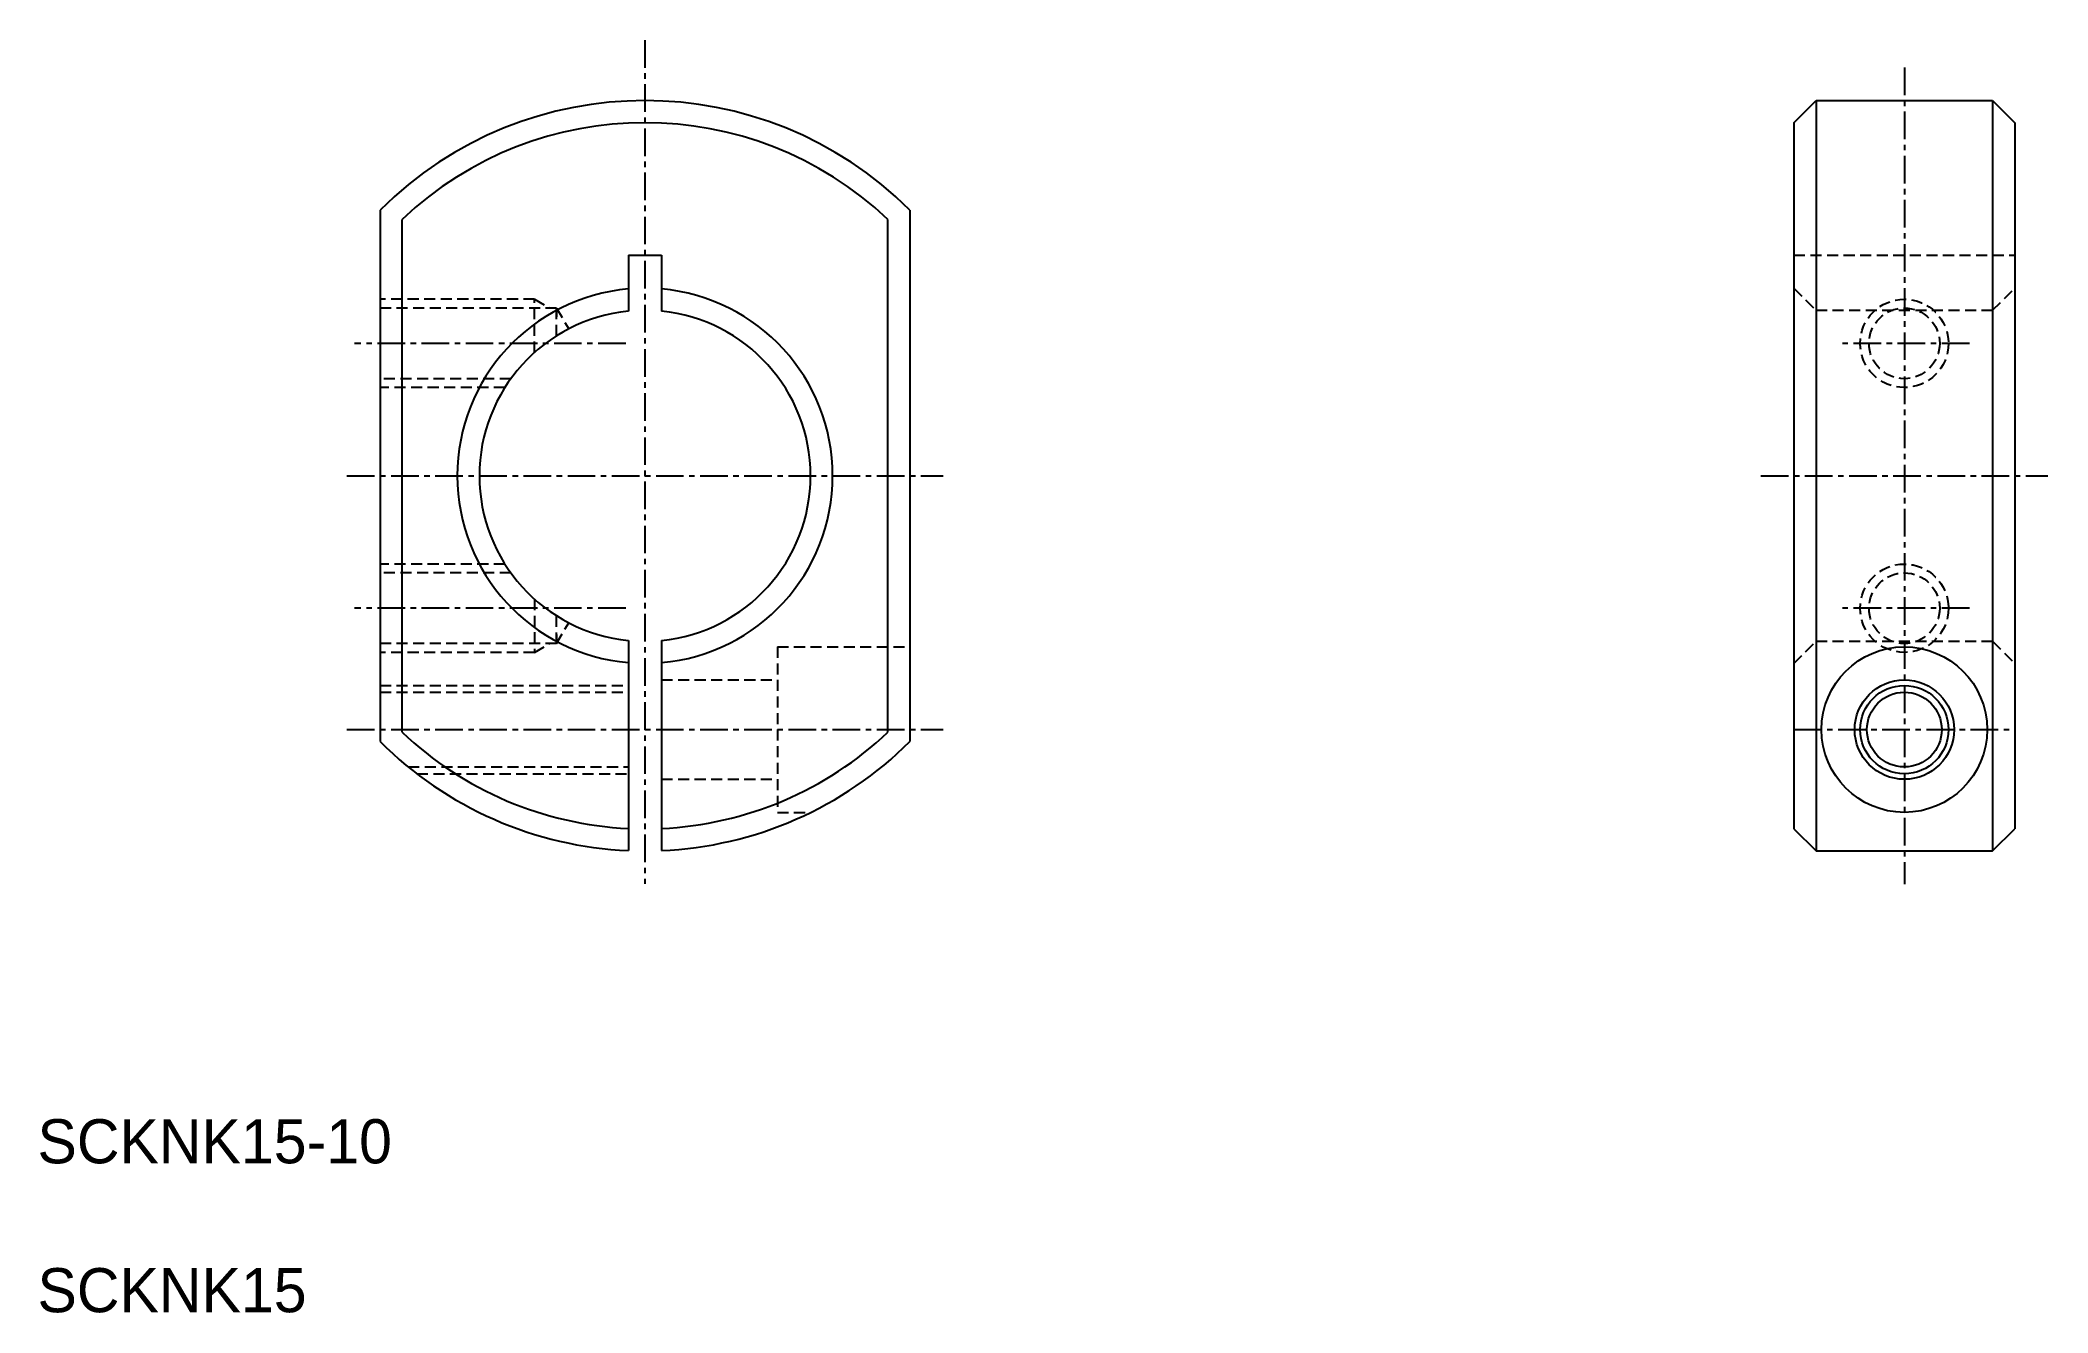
# Model space of a CAD drawing. Extents: x 65 to 156, y 79.2 to 136.9.
import ezdxf

# ---------------------------------------------------------------- set-up
doc = ezdxf.new("R2010")
doc.units = 0
doc.linetypes.add('CENTER', pattern=[2, 1.25, -0.25, 0.25, -0.25])
doc.linetypes.add('DASHED', pattern=[0.75, 0.5, -0.25])
doc.layers.get('0').update_dxf_attribs({"linetype": 'CONTINUOUS'})
doc.layers.add('CENTER', color=1, linetype='CENTER')

msp = doc.modelspace()

# ---------------------------------------------------------------- linework, layer by layer
at = {"color": 7, "linetype": 'CONTINUOUS'}
for p, q in [((144.461, 133.126), (145.461, 134.126)), ((145.461, 134.126), (153.461, 134.126)), ((145.461, 134.126), (145.461, 100.126)), ((153.461, 134.126), (153.461, 100.126)), ((153.461, 134.126), (154.461, 133.126)), ((144.461, 133.126), (144.461, 101.126)), ((154.461, 133.126), (154.461, 101.126)), ((80.419, 129.167), (80.419, 105.084)), ((104.419, 129.167), (104.419, 105.084)), ((81.419, 105.507), (81.419, 128.745)), ((103.419, 105.507), (103.419, 128.745)), ((91.669, 127.126), (93.169, 127.126)), ((91.669, 127.126), (91.669, 124.588)), ((93.169, 127.126), (93.169, 124.588)), ((91.669, 109.663), (91.669, 100.142)), ((93.169, 109.663), (93.169, 100.142)), ((144.461, 101.126), (145.461, 100.126)), ((153.461, 100.126), (154.461, 101.126)), ((145.461, 100.126), (153.461, 100.126))]:
    msp.add_line(p, q, dxfattribs=at)
at = {"color": 3, "linetype": 'DASHED'}
for p, q in [((144.461, 127.126), (154.461, 127.126)), ((144.461, 125.626), (145.461, 124.626)), ((153.461, 124.626), (154.461, 125.626)), ((87.419, 125.126), (80.419, 125.126)), ((88.419, 124.726), (80.419, 124.726)), ((87.419, 122.716), (87.419, 125.126)), ((87.419, 125.126), (88.112, 124.726)), ((88.419, 124.726), (88.963, 123.782)), ((88.419, 124.726), (88.419, 124.322)), ((88.419, 123.47), (88.419, 124.726)), ((145.461, 124.626), (153.461, 124.626)), ((145.461, 124.626), (145.461, 109.626)), ((153.461, 124.626), (153.461, 109.626)), ((86.345, 121.526), (80.419, 121.526)), ((86.075, 121.126), (80.419, 121.126)), ((86.075, 113.126), (80.419, 113.126)), ((86.345, 112.726), (80.419, 112.726)), ((87.419, 111.536), (87.419, 109.126)), ((88.419, 109.526), (88.419, 110.781)), ((88.419, 109.526), (88.963, 110.469)), ((88.419, 109.526), (80.419, 109.526)), ((87.419, 109.126), (80.419, 109.126)), ((87.419, 109.126), (88.112, 109.526)), ((88.419, 109.93), (88.419, 109.526)), ((98.419, 109.376), (104.419, 109.376)), ((98.419, 109.376), (98.419, 101.876)), ((144.461, 108.626), (145.461, 109.626)), ((145.461, 109.626), (153.461, 109.626)), ((153.461, 109.626), (154.461, 108.626)), ((80.419, 107.626), (91.669, 107.626)), ((80.419, 107.319), (91.669, 107.319)), ((93.169, 107.876), (98.419, 107.876)), ((81.698, 103.932), (91.669, 103.932)), ((82.087, 103.626), (91.669, 103.626)), ((93.169, 103.376), (98.419, 103.376)), ((98.419, 101.876), (99.931, 101.876))]:
    msp.add_line(p, q, dxfattribs=at)
for centre, radius in [((149.461, 123.126), 2), ((149.461, 123.126), 1.6), ((149.461, 111.126), 2), ((149.461, 111.126), 1.6)]:
    msp.add_circle(centre, radius, dxfattribs=at)
at = {"color": 7, "linetype": 'CONTINUOUS'}
for radius in [3.75, 2.25, 1.694]:
    msp.add_circle((149.461, 105.626), radius, dxfattribs=at)
at = {"color": 3, "linetype": 'CONTINUOUS'}
msp.add_circle((149.461, 105.626), 2, dxfattribs=at)
at = {"color": 7, "linetype": 'CONTINUOUS'}
for radius, start, end in [(17, 45.09913, 134.90087), (16, 46.56746, 133.43254), (8.5, 95.06209, 264.93791), (8.5, 275.06209, 84.93791), (7.5, 95.73917, 264.26083), (7.5, 275.73917, 84.26083), (16, 226.56746, 267.31328), (16, 272.68672, 313.43254), (17, 225.09913, 267.47142), (17, 272.52858, 314.90087)]:
    msp.add_arc((92.419, 117.126), radius, start, end, dxfattribs=at)
at = {"layer": 'CENTER', "color": 1, "linetype": 'CENTER'}
for p, q in [((92.419, 136.866), (92.419, 98.642)), ((149.461, 135.626), (149.461, 98.626)), ((91.55, 123.126), (79.257, 123.126)), ((152.407, 123.126), (146.514, 123.126)), ((78.919, 117.126), (105.919, 117.126)), ((142.961, 117.126), (155.961, 117.126)), ((91.55, 111.126), (79.257, 111.126)), ((152.407, 111.126), (146.514, 111.126)), ((78.919, 105.626), (105.919, 105.626)), ((144.461, 105.626), (154.461, 105.626))]:
    msp.add_line(p, q, dxfattribs=at)

# ---------------------------------------------------------------- texts
at = {"color": 7, "linetype": 'CONTINUOUS'}
for s, p in [('SCKNK15-10', (64.903, 85.973)), ('SCKNK15', (64.903, 79.226))]:
    msp.add_text(s, height=2, dxfattribs=at).set_placement(p)

doc.saveas('drawing.dxf')
